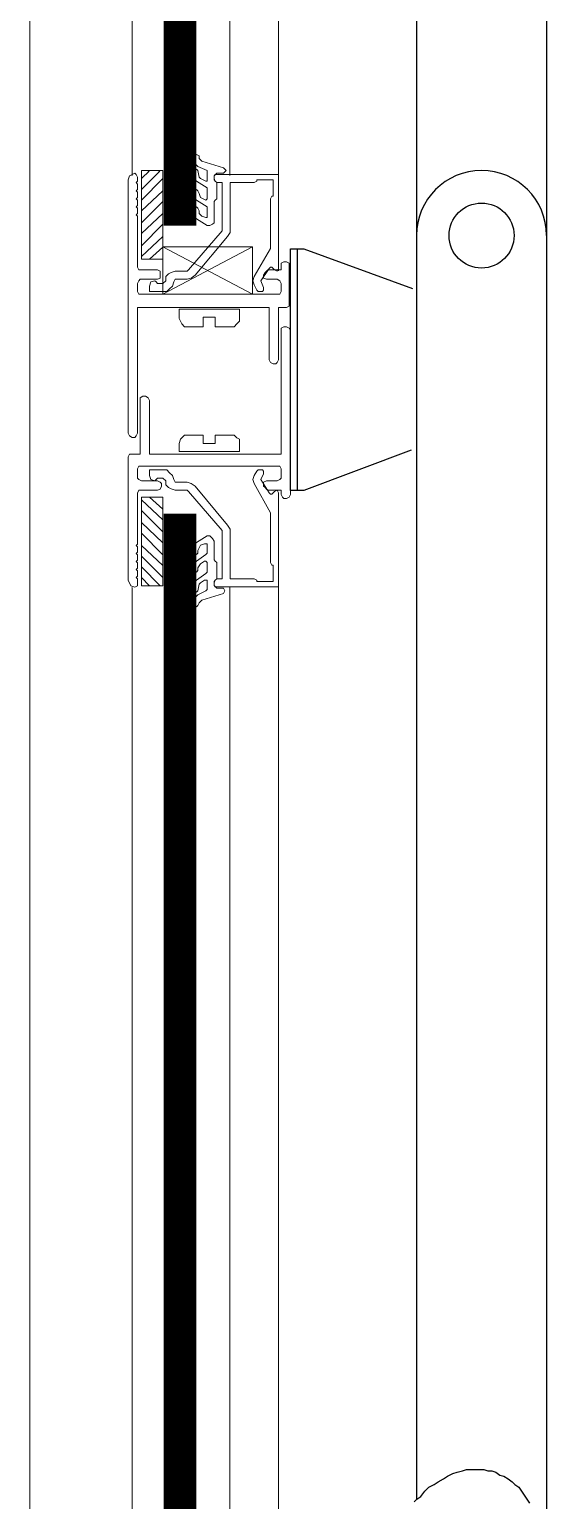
# Model space of a CAD drawing. Header units: inches. Extents: x 48 to 253, y 44 to 126.
# Drawn here: x 65.8002 to 65.8638, y 79.2084 to 79.3895 of the extents above; entities that cross this region are included whole.
import ezdxf

# ---------------------------------------------------------------- set-up
doc = ezdxf.new("R2010")
doc.units = ezdxf.units.IN
doc.header["$LTSCALE"] = 100
doc.header["$MEASUREMENT"] = 0
doc.set_wipeout_variables(frame=1)
doc.linetypes.add('ACAD_ISO07W100', pattern=[3, 0, -3])
doc.layers.add('ARQ_ESQUADRIA', color=2, linetype='Continuous')
doc.layers.add('PRA', color=1, linetype='Continuous')
doc.layers.add('HAT', color=8, linetype='Continuous', lineweight=15)

# ---------------------------------------------------------------- blocks, each defined once
blk = doc.blocks.new('perf02')
at = {"linetype": 'ACAD_ISO07W100'}
blk.add_wipeout([(-0.01686, 0.00096), (-0.01421, 0.00096), (-0.01421, -0.00995), (-0.01107, -0.01127), (-0.00694, -0.00648), (-0.00694, -0.00053), (-0.00727, -0.00086), (-0.00818, 0.00005), (-0.00777, 0.00047), (0, 0.00047), (-0.00008, -0.01127), (0.00033, -0.01127), (0.00033, -0.01061), (0.00083, -0.01028), (0.00132, -0.01061), (0.00149, -0.0389), (0.00132, -0.03923), (0.00083, -0.03939), (0.00066, -0.03939), (0, -0.03939), (0, -0.05013), (-0.0076, -0.05013), (-0.00719, -0.0503), (-0.00678, -0.0503), (-0.00661, -0.05063), (-0.00678, -0.05096), (-0.00942, -0.05179), (-0.00983, -0.05228), (-0.01008, -0.05261), (-0.01041, -0.05228), (-0.01041, -0.05179), (-0.01041, -0.04534), (-0.01008, -0.04468), (-0.00876, -0.04385), (-0.00843, -0.04385), (-0.00802, -0.04435), (-0.00793, -0.04683), (-0.0076, -0.04716), (-0.00769, -0.04923), (-0.00694, -0.04923), (-0.00694, -0.04336), (-0.01107, -0.0384), (-0.01438, -0.03923), (-0.01438, -0.05013), (-0.01686, -0.05013), (-0.01769, -0.0503), (-0.01818, -0.05013), (-0.01851, -0.04947), (-0.01851, -0.0002), (-0.01802, 0.00047), (-0.0176, 0.00055)], dxfattribs=at)
at = {"layer": 'HAT'}
for points in [[(-0.00793, 0.0001), (-0.00777, -0.00023), (-0.0076, -0.00039), (-0.0076, -0.00237), (-0.00777, -0.00254), (-0.00777, -0.00254), (-0.00777, -0.00254), (-0.00793, -0.00271), (-0.00793, -0.00271), (-0.00793, -0.00502), (-0.00793, -0.00535), (-0.0081, -0.00552), (-0.00843, -0.00568), (-0.00876, -0.00568), (-0.01008, -0.00485), (-0.01025, -0.00452), (-0.01041, -0.00419), (-0.01041, -0.0037), (-0.01008, -0.00337), (-0.00992, -0.00353), (-0.00992, -0.00353), (-0.00975, -0.00386), (-0.00975, -0.00419), (-0.00942, -0.00452), (-0.00893, -0.00469), (-0.00876, -0.00469), (-0.00876, -0.00452), (-0.00876, -0.00353), (-0.00876, -0.00337), (-0.01008, -0.00254), (-0.01008, -0.00254), (-0.01025, -0.00237), (-0.01041, -0.00204), (-0.01041, -0.00155), (-0.01008, -0.00122), (-0.00992, -0.00138), (-0.00975, -0.00171), (-0.00959, -0.00221), (-0.00893, -0.00254), (-0.00893, -0.00254), (-0.00876, -0.00237), (-0.00876, -0.00122), (-0.00876, -0.00105), (-0.01008, -0.00023), (-0.01025, -0.00006), (-0.01041, 0.00027), (-0.01041, 0.00093), (-0.01008, 0.00126), (-0.00992, 0.0011), (-0.00992, 0.0011), (-0.00975, 0.00027), (-0.00959, 0.0001), (-0.00893, -0.00023), (-0.00893, -0.00023), (-0.00876, -0.00023), (-0.00876, -0.00006), (-0.00876, -0.00006), (-0.00876, 0.00093), (-0.00876, 0.0011), (-0.00992, 0.00159), (-0.00992, 0.00159), (-0.01025, 0.00192), (-0.01025, 0.00225), (-0.01025, 0.00275), (-0.01008, 0.00308), (-0.00975, 0.00291), (-0.00975, 0.00291), (-0.00975, 0.00258), (-0.00942, 0.00225), (-0.00678, 0.00143), (-0.00645, 0.0011), (-0.00678, 0.00077), (-0.0076, 0.00077), (-0.00793, 0.00044), (-0.00793, 0.00044), (-0.00793, 0.0001), (-0.00793, 0.0001)], [(-0.01851, -0.00006), (-0.01835, 0.00044), (-0.01769, 0.00077), (-0.01752, 0.0006), (-0.01736, 0.00027), (-0.01736, 0.00027), (-0.01736, -0.00023), (-0.01752, -0.00039), (-0.01736, -0.00056), (-0.01736, -0.00122), (-0.01752, -0.00138), (-0.01736, -0.00155), (-0.01736, -0.00221), (-0.01752, -0.00237), (-0.01736, -0.00254), (-0.01736, -0.0032), (-0.01752, -0.00337), (-0.01736, -0.00353), (-0.01736, -0.00419), (-0.01752, -0.00436), (-0.01736, -0.00452), (-0.01736, -0.0108), (-0.01719, -0.01113), (-0.01702, -0.01113), (-0.01488, -0.01113), (-0.01455, -0.0113), (-0.01455, -0.01163), (-0.01455, -0.01196), (-0.01455, -0.01213), (-0.01488, -0.01229), (-0.01702, -0.01229), (-0.01719, -0.01246), (-0.01736, -0.01279), (-0.01736, -0.01378), (-0.01719, -0.01411), (-0.01702, -0.01411), (-0.00017, -0.01411), (0.00017, -0.01411), (0.00033, -0.01378), (0.00033, -0.01279), (0.00017, -0.01246), (-0.00017, -0.01229), (-0.00149, -0.01229), (-0.00182, -0.01213), (-0.00182, -0.0118), (-0.00165, -0.01147), (-0.00149, -0.0113), (-0.00132, -0.01113), (0.00033, -0.01113), (0.00033, -0.01064), (0.00033, -0.01031), (0.00066, -0.01014), (0.00099, -0.01014), (0.00132, -0.01031), (0.00132, -0.01064), (0.00132, -0.01527), (0.00132, -0.0156), (0.00099, -0.01576), (0, -0.01576), (0, -0.02221), (-0.00017, -0.02254), (-0.00033, -0.02271), (-0.00066, -0.02271), (-0.00099, -0.02254), (-0.00116, -0.02221), (-0.00116, -0.02221), (-0.00116, -0.01576), (-0.01736, -0.01576), (-0.01736, -0.03124), (-0.01752, -0.03157), (-0.01769, -0.03174), (-0.01802, -0.03174), (-0.01835, -0.03157), (-0.01851, -0.03124), (-0.01851, -0.03124), (-0.01851, -0.03041), (-0.01851, -0.02942), (-0.01851, -0.02843), (-0.01851, -0.02744), (-0.01851, -0.02645), (-0.01851, -0.02562), (-0.01851, -0.02463), (-0.01851, -0.02304), (-0.01851, -0.02204), (-0.01851, -0.02105), (-0.01851, -0.02023), (-0.01851, -0.01923), (-0.01851, -0.01824), (-0.01851, -0.01725), (-0.01851, -0.01626), (-0.01851, -0.01543), (-0.01851, -0.01444), (-0.01851, -0.01345), (-0.01851, -0.01246), (-0.01851, -0.01147), (-0.01851, -0.01064), (-0.01851, -0.00965), (-0.01851, -0.00866), (-0.01851, -0.00766), (-0.01851, -0.00667), (-0.01851, -0.00585), (-0.01851, -0.00485), (-0.01851, -0.00386), (-0.01851, -0.00287), (-0.01851, -0.00188), (-0.01851, -0.00105), (-0.01851, -0.00006)], [(-0.01686, -0.00981), (-0.01686, 0.0011), (-0.01421, 0.0011), (-0.01421, -0.00981), (-0.01686, -0.00981)], [(-0.01686, -0.00122), (-0.01455, 0.0011)], [(-0.01686, 0.0001), (-0.01587, 0.0011)], [(-0.01686, -0.00254), (-0.01421, 0.0001)], [(-0.00777, 0.0006), (-0.00777, 0.0006), (-0.00777, 0.0006), (-0.00793, 0.00044), (-0.00793, -0.00006), (-0.00777, -0.00023), (-0.0076, -0.00039), (-0.00694, -0.00039), (-0.00694, -0.00618), (-0.00694, -0.00634), (-0.01107, -0.01113), (-0.01124, -0.0113), (-0.01273, -0.0113), (-0.01322, -0.01147), (-0.01355, -0.01163), (-0.01388, -0.01196), (-0.01388, -0.01246), (-0.01421, -0.01279), (-0.01488, -0.01279), (-0.01504, -0.01262), (-0.01521, -0.01246), (-0.0157, -0.01262), (-0.01587, -0.01312), (-0.01587, -0.01345), (-0.01587, -0.01378), (-0.0157, -0.01378), (-0.01421, -0.01378), (-0.01372, -0.01378), (-0.01339, -0.01345), (-0.01306, -0.01312), (-0.01289, -0.01262), (-0.01273, -0.01229), (-0.01124, -0.01229), (-0.01074, -0.01213), (-0.01025, -0.0118), (-0.00628, -0.007), (-0.00595, -0.00651), (-0.00595, -0.00618), (-0.00595, -0.00039), (-0.00298, -0.00039), (-0.00264, -0.00023), (-0.00264, -0.00006), (-0.00099, -0.00006), (-0.00066, -0.00006), (-0.00066, -0.00039), (-0.00066, -0.00204), (-0.00083, -0.00204), (-0.00099, -0.00237), (-0.00099, -0.00833), (-0.00099, -0.00849), (-0.00298, -0.01196), (-0.00314, -0.01246), (-0.00298, -0.01295), (-0.00264, -0.01361), (-0.00248, -0.01378), (-0.00198, -0.01378), (-0.00182, -0.01361), (-0.00182, -0.01328), (-0.00215, -0.01246), (-0.00116, -0.01097), (-0.00099, -0.0108), (-0.00083, -0.0108), (-0.00083, -0.0108), (-0.0005, -0.01113), (-0.00017, -0.0113), (0, -0.01097), (0, 0.0006), (0, 0.0006), (-0.00777, 0.0006)], [(0, -0.01097), (0, 0.00044)], [(-0.01686, -0.00386), (-0.01421, -0.00138)], [(-0.01686, -0.00535), (-0.01421, -0.00271)], [(-0.01686, -0.00667), (-0.01421, -0.00419)], [(-0.01686, -0.00816), (-0.01421, -0.00552)], [(-0.01686, -0.00948), (-0.01421, -0.007)], [(-0.01587, -0.00981), (-0.01421, -0.00833)], [(-0.01421, -0.00828), (-0.00321, -0.01411)], [(-0.00321, -0.00828), (-0.01421, -0.01411)], [(-0.01421, -0.01411), (-0.01421, -0.00828), (-0.00321, -0.00828), (-0.00321, -0.01411), (-0.01421, -0.01411)], [(-0.01438, -0.00981), (-0.01421, -0.00981)], [(-0.00777, -0.01812), (-0.00777, -0.01696), (-0.00926, -0.01696), (-0.00926, -0.01812), (-0.01124, -0.01812), (-0.01124, -0.01812), (-0.01157, -0.01812), (-0.0119, -0.01779), (-0.01207, -0.01746), (-0.01223, -0.01713), (-0.01223, -0.01713), (-0.01223, -0.01597), (-0.00479, -0.01597), (-0.00479, -0.01713), (-0.00479, -0.01746), (-0.00512, -0.01779), (-0.00545, -0.01812), (-0.00579, -0.01812), (-0.00777, -0.01812)], [(-0.01587, -0.02719), (-0.01603, -0.02686), (-0.01636, -0.02669), (-0.01669, -0.02669), (-0.01702, -0.02686), (-0.01702, -0.02719), (-0.01702, -0.0338), (-0.01802, -0.0338), (-0.01835, -0.0338), (-0.01851, -0.03413), (-0.01851, -0.04934), (-0.01818, -0.05), (-0.01769, -0.05017), (-0.01736, -0.05), (-0.01736, -0.04967), (-0.01736, -0.04967), (-0.01736, -0.04917), (-0.01752, -0.04901), (-0.01736, -0.04884), (-0.01736, -0.04818), (-0.01752, -0.04802), (-0.01736, -0.04785), (-0.01736, -0.04719), (-0.01752, -0.04702), (-0.01736, -0.04686), (-0.01736, -0.0462), (-0.01752, -0.04603), (-0.01736, -0.04587), (-0.01736, -0.04521), (-0.01752, -0.04504), (-0.01736, -0.04488), (-0.01736, -0.0386), (-0.01719, -0.03826), (-0.01686, -0.03826), (-0.01488, -0.03826), (-0.01455, -0.0381), (-0.01438, -0.03777), (-0.01438, -0.03744), (-0.01455, -0.03727), (-0.01488, -0.03711), (-0.01686, -0.03711), (-0.01719, -0.03694), (-0.01736, -0.03678), (-0.01736, -0.03562), (-0.01719, -0.03529), (-0.01686, -0.03529), (-0.00017, -0.03529), (0.00017, -0.03529), (0.00033, -0.03562), (0.00033, -0.03678), (0.00017, -0.03694), (-0.00017, -0.03711), (-0.00149, -0.03711), (-0.00182, -0.03727), (-0.00182, -0.03777), (-0.00165, -0.03793), (-0.00149, -0.0381), (-0.00132, -0.03826), (0.00033, -0.03826), (0.00033, -0.03876), (0.0005, -0.03909), (0.00066, -0.03926), (0.00099, -0.03926), (0.00132, -0.03909), (0.00149, -0.03876), (0.00149, -0.01863), (0.00132, -0.0183), (0.00099, -0.01813), (0.00066, -0.01813), (0.00033, -0.0183), (0.00033, -0.01863), (0.00033, -0.0338), (-0.01587, -0.0338), (-0.01587, -0.02719)], [(-0.00777, -0.03149), (-0.00777, -0.03248), (-0.00926, -0.03248), (-0.00926, -0.03149), (-0.01124, -0.03149), (-0.01124, -0.03149), (-0.01157, -0.03149), (-0.0119, -0.03182), (-0.01207, -0.03198), (-0.01223, -0.03248), (-0.01223, -0.03248), (-0.01223, -0.03347), (-0.00479, -0.03347), (-0.00479, -0.03248), (-0.00479, -0.03198), (-0.00512, -0.03182), (-0.00545, -0.03149), (-0.00579, -0.03149), (-0.00777, -0.03149)], [(-0.00017, -0.05013), (-0.0076, -0.05013), (-0.00777, -0.05013), (-0.00793, -0.04997), (-0.00793, -0.04947), (-0.00777, -0.04931), (-0.0076, -0.04914), (-0.00694, -0.04914), (-0.00694, -0.04336), (-0.00694, -0.04319), (-0.01107, -0.0384), (-0.01124, -0.03823), (-0.01273, -0.03823), (-0.01322, -0.03807), (-0.01355, -0.0379), (-0.01388, -0.03757), (-0.01388, -0.03708), (-0.01421, -0.03675), (-0.01488, -0.03675), (-0.01504, -0.03691), (-0.01521, -0.03708), (-0.0157, -0.03691), (-0.01587, -0.03642), (-0.01587, -0.03592), (-0.01587, -0.03575), (-0.0157, -0.03575), (-0.01421, -0.03575), (-0.01372, -0.03575), (-0.01339, -0.03609), (-0.01306, -0.03642), (-0.01289, -0.03691), (-0.01273, -0.03724), (-0.01124, -0.03724), (-0.01074, -0.03741), (-0.01025, -0.03774), (-0.00628, -0.04253), (-0.00595, -0.04303), (-0.00595, -0.04336), (-0.00595, -0.04914), (-0.00298, -0.04914), (-0.00264, -0.04931), (-0.00264, -0.04947), (-0.00099, -0.04947), (-0.00066, -0.04947), (-0.00066, -0.04914), (-0.00066, -0.04749), (-0.00083, -0.04749), (-0.00099, -0.04716), (-0.00099, -0.04121), (-0.00099, -0.04104), (-0.00298, -0.03741), (-0.00314, -0.03691), (-0.00298, -0.03642), (-0.00264, -0.03592), (-0.00248, -0.03575), (-0.00198, -0.03575), (-0.00182, -0.03592), (-0.00182, -0.03625), (-0.00215, -0.03691), (-0.00116, -0.03856), (-0.00099, -0.03873), (-0.00083, -0.03873), (-0.00083, -0.03873), (-0.0005, -0.0384), (-0.00017, -0.03823), (0, -0.03856), (0, -0.04997), (0, -0.05013), (-0.00017, -0.05013)], [(-0.01686, -0.03909), (-0.01686, -0.05), (-0.01421, -0.05), (-0.01421, -0.03909), (-0.01686, -0.03909)], [(-0.01686, -0.03942), (-0.01421, -0.0419)], [(-0.01587, -0.03909), (-0.01421, -0.04058)], [(-0.01438, -0.03909), (-0.01421, -0.03909)], [(-0.01686, -0.04074), (-0.01421, -0.04339)], [(-0.01686, -0.04223), (-0.01421, -0.04471)], [(-0.01686, -0.04355), (-0.01421, -0.0462)], [(-0.01686, -0.04504), (-0.01421, -0.04752)], [(-0.00793, -0.04964), (-0.00777, -0.04931), (-0.0076, -0.04914), (-0.0076, -0.04716), (-0.00777, -0.04699), (-0.00777, -0.04699), (-0.00777, -0.04699), (-0.00793, -0.04683), (-0.00793, -0.04683), (-0.00793, -0.04452), (-0.0081, -0.04418), (-0.00826, -0.04402), (-0.00843, -0.04385), (-0.00876, -0.04385), (-0.01008, -0.04468), (-0.01025, -0.04501), (-0.01041, -0.04534), (-0.01041, -0.04584), (-0.01008, -0.04617), (-0.00992, -0.046), (-0.00992, -0.046), (-0.00992, -0.04567), (-0.00975, -0.04534), (-0.00959, -0.04501), (-0.00909, -0.04485), (-0.00876, -0.04485), (-0.00876, -0.04501), (-0.00876, -0.046), (-0.00893, -0.04617), (-0.01008, -0.04699), (-0.01008, -0.04699), (-0.01025, -0.04716), (-0.01041, -0.04749), (-0.01041, -0.04799), (-0.01008, -0.04832), (-0.00992, -0.04815), (-0.00992, -0.04782), (-0.00959, -0.04733), (-0.00909, -0.04699), (-0.00893, -0.04699), (-0.00876, -0.04716), (-0.00876, -0.04832), (-0.00893, -0.04848), (-0.01008, -0.04931), (-0.01025, -0.04947), (-0.01041, -0.0498), (-0.01041, -0.05047), (-0.01008, -0.0508), (-0.00992, -0.05063), (-0.00992, -0.05063), (-0.00975, -0.0498), (-0.00959, -0.04964), (-0.00909, -0.04931), (-0.00909, -0.04931), (-0.00876, -0.04931), (-0.00876, -0.04947), (-0.00876, -0.04947), (-0.00876, -0.05047), (-0.00893, -0.05063), (-0.00992, -0.05113), (-0.00992, -0.05113), (-0.01025, -0.05146), (-0.01041, -0.05179), (-0.01041, -0.05228), (-0.01008, -0.05261), (-0.00992, -0.05245), (-0.00992, -0.05245), (-0.00975, -0.05212), (-0.00942, -0.05179), (-0.00678, -0.05096), (-0.00661, -0.05063), (-0.00678, -0.0503), (-0.0076, -0.0503), (-0.00793, -0.04997), (-0.00793, -0.04997), (-0.00793, -0.04964), (-0.00793, -0.04964)], [(-0.01686, -0.04636), (-0.01421, -0.04901)], [(-0.01686, -0.04769), (-0.01455, -0.05)], [(-0.01686, -0.04901), (-0.01587, -0.05)]]:
    blk.add_lwpolyline(points, dxfattribs=at)

msp = doc.modelspace()

# ---------------------------------------------------------------- linework, layer by layer
at = {"color": 2}
msp.add_circle((65.85583, 79.36411), 0.004, dxfattribs=at)
at = {"layer": 'ARQ_ESQUADRIA'}
for p, q in [((65.86383, 80.12491), (65.86383, 79.20018)), ((65.84783, 80.11093), (65.84783, 79.20856))]:
    msp.add_line(p, q, dxfattribs=at)
msp.add_lwpolyline([(65.84752, 79.20825), (65.84785, 79.20858), (65.84835, 79.20891), (65.84884, 79.20957), (65.84934, 79.21006), (65.85, 79.21039), (65.85049, 79.21072), (65.85116, 79.21106), (65.85165, 79.21139), (65.85231, 79.21172), (65.85281, 79.21188), (65.85347, 79.21205), (65.85396, 79.21221), (65.85446, 79.21221), (65.85512, 79.21221), (65.85562, 79.21221), (65.85611, 79.21221), (65.85661, 79.21205), (65.85711, 79.21205), (65.8576, 79.21188), (65.8581, 79.21155), (65.85859, 79.21139), (65.85909, 79.21106), (65.85958, 79.21072), (65.85992, 79.21039), (65.86041, 79.21006), (65.86074, 79.20957), (65.86107, 79.20907), (65.8614, 79.20858), (65.86173, 79.20808)], dxfattribs=at)
msp.add_arc((65.85583, 79.36411), 0.008, 0, 180, dxfattribs=at)
at = {"layer": 'HAT'}
for p, q in [((65.80018, 80.14377), (65.80023, 79.05037)), ((65.81283, 79.08678), (65.81283, 79.84542)), ((65.82483, 79.08681), (65.82483, 79.84548)), ((65.83083, 79.08679), (65.83083, 79.84548))]:
    msp.add_line(p, q, dxfattribs=at)

# ---------------------------------------------------------------- next in the draw order: block references
at = {"layer": 'ARQ_ESQUADRIA'}
msp.add_blockref('perf02', (65.83083, 79.37101), dxfattribs=at)

# ---------------------------------------------------------------- next in the draw order: linework, layer by layer
at = {"layer": 'ARQ_ESQUADRIA', "color": 9, "const_width": 0.004}
for points in [[(65.81871, 79.59083), (65.81871, 79.36533)], [(65.81871, 79.08554), (65.81871, 79.32989)]]:
    msp.add_lwpolyline(points, dxfattribs=at)
at = {"layer": 'ARQ_ESQUADRIA'}
msp.add_lwpolyline([(65.84717, 79.3377), (65.83397, 79.33274), (65.83232, 79.33274), (65.83232, 79.36249), (65.83397, 79.36249), (65.84732, 79.35757)], dxfattribs=at)
at = {"layer": 'PRA', "ltscale": 10}
msp.add_line((65.83315, 79.36249), (65.83315, 79.33274), dxfattribs=at)

doc.saveas('drawing.dxf')
